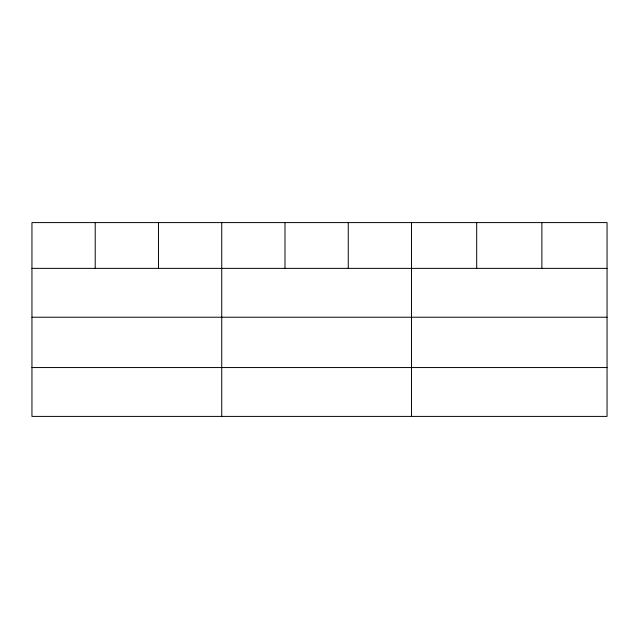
<?xml version="1.0" encoding="UTF-8"?>
<svg xmlns="http://www.w3.org/2000/svg" width="639" height="639" viewBox="0 0 639 639"><rect width="100%" height="100%" fill="white"/><g stroke="black" fill="none" stroke-linecap="round" stroke-linejoin="round"><path stroke-width="0.96" d="M607.05 317.224L607.05 222.596L31.95 222.596L31.95 416.404L607.05 416.404L607.05 317.224L31.95 317.224M31.95 268.372L607.05 268.372M31.95 367.553L607.05 367.553M541.872 222.596L541.872 268.372M476.694 222.596L476.694 268.372M411.516 222.596L411.516 416.404M348.255 222.596L348.255 268.372M284.994 222.596L284.994 268.372M221.733 222.596L221.733 416.404M158.472 222.596L158.472 268.372M95.211 222.596L95.211 268.372"/></g></svg>
